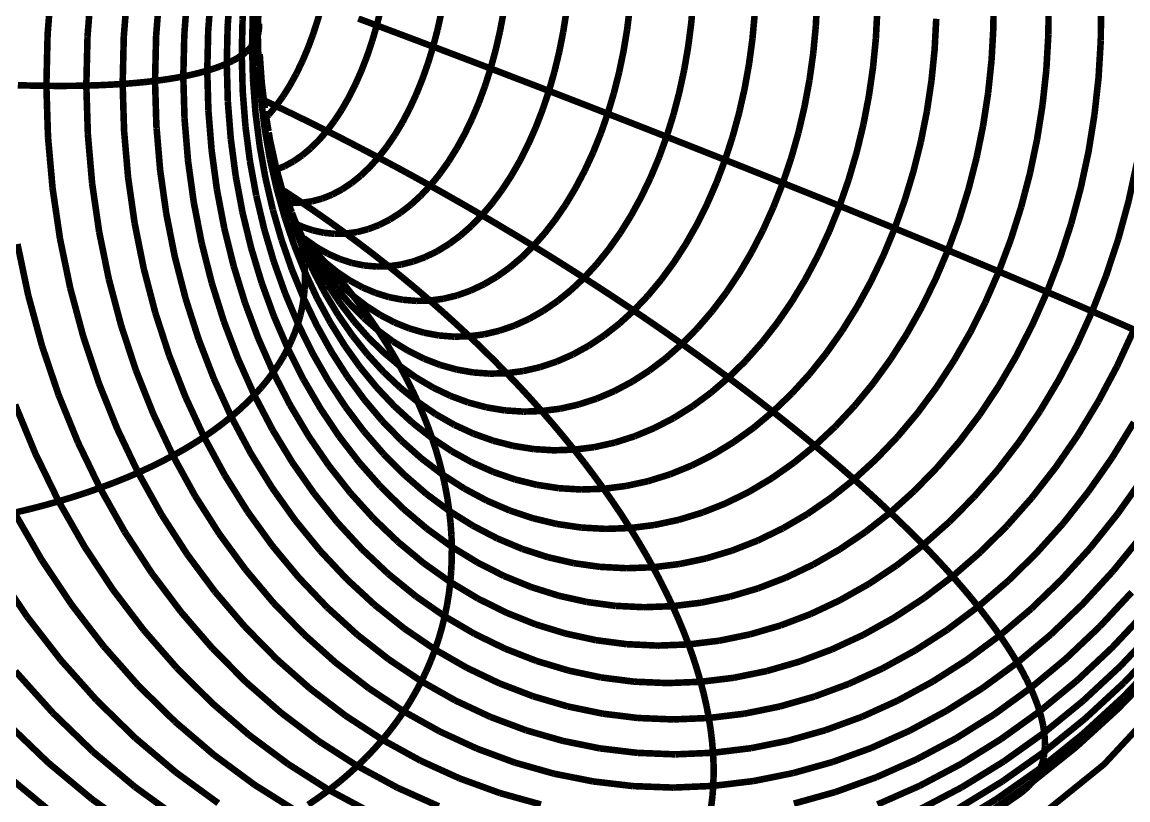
# Model space of a CAD drawing. Extents: x 0 to 153, y 0 to 163.
# Drawn here: x 52.9 to 112.2, y 37 to 78.7 of the extents above; entities that cross this region are included whole.
import ezdxf

# ---------------------------------------------------------------- set-up
doc = ezdxf.new("R2010")
doc.units = 0
doc.layers.get('0').update_dxf_attribs({"linetype": 'CONTINUOUS'})

msp = doc.modelspace()

# ---------------------------------------------------------------- linework, layer by layer
at = {"color": 1, "const_width": 0.3387}
msp.add_lwpolyline([(49.4206, 34.7169), (54.1637, 31.6122), (55.8341, 30.7468), (55.8341, 7.3422), (98.4359, 7.3422), (98.4359, 30.281), (100.143, 31.1147), (105.016, 34.1381), (110.936, 38.916), (116.133, 44.5121), (120.544, 50.8222), (124.106, 57.7441), (126.76, 65.1757), (128.443, 73.0112), (129.064, 79.1146), (129.092, 81.1498), (129.109, 82.586), (128.898, 86.8938), (128.191, 92.4747), (126.996, 97.8641), (125.338, 103.036), (123.245, 107.958), (120.738, 112.606)], dxfattribs=at)
at = {"color": 5, "const_width": 0.3528}
for points in [[(54.4848, 80.8496), (54.2629, 78.081)], [(56.6152, 80.6192), (56.4046, 77.972)], [(64.0747, 80.567), (63.9216, 78.5357)], [(64.8614, 80.7752), (64.721, 78.8624)], [(58.5488, 80.4623), (58.3487, 77.9378)], [(60.2714, 80.3769), (60.0837, 77.9776)], [(61.7732, 80.3674), (61.5968, 78.0905)], [(63.0424, 80.4305), (62.8784, 78.2782)], [(88.791, 78.6927), (88.9028, 79.973)], [(95.4719, 78.5178), (95.5449, 79.9828)], [(104.998, 78.456), (105.012, 80.2294)], [(107.947, 78.0673), (107.964, 79.9525)], [(65.5768, 79.707), (65.538, 78.0189)], [(68.7504, 78.8363), (68.9776, 79.6466)], [(71.9197, 78.5495), (72.1388, 79.4247)], [(81.9217, 78.2091), (82.0967, 79.3129)], [(85.3542, 78.3608), (85.5017, 79.5514)], [(98.6938, 77.8549), (98.775, 79.4177)], [(110.758, 77.7434), (110.776, 79.7429)], [(64.721, 78.8624), (64.6769, 76.9468)], [(65.272, 79.2536), (65.2307, 77.4541)], [(68.4967, 78.0577), (68.7504, 78.8363)], [(71.9197, 78.5495), (70.9291, 78.9203)], [(75.1829, 78.3318), (75.3911, 79.2773)], [(78.5234, 78.2077), (78.7178, 79.2304)], [(92.0764, 77.8591), (92.2002, 79.2261)], [(101.844, 77.2418), (101.933, 78.9065)], [(62.8784, 78.2782), (62.8276, 76.1227)], [(63.9216, 78.5357), (63.8736, 76.5016)], [(65.538, 78.0189), (65.5849, 78.219)], [(65.5849, 78.219), (65.6057, 78.4257)], [(65.5973, 78.6363), (65.6029, 78.4063)], [(71.6717, 77.705), (71.9197, 78.5495)], [(72.9188, 78.1749), (71.9197, 78.5495)], [(73.9263, 77.7956), (72.9188, 78.1749)], [(74.942, 77.4129), (75.1829, 78.3318)], [(78.2934, 77.21), (78.5234, 78.2077)], [(81.7065, 77.1246), (81.9217, 78.2091)], [(85.1598, 77.1867), (85.3542, 78.3608)], [(88.6273, 77.4238), (88.791, 78.6927)], [(95.334, 77.0601), (95.4719, 78.5178)], [(104.899, 76.6822), (104.998, 78.456)], [(54.2629, 78.081), (54.2107, 75.9135)], [(56.4046, 77.972), (56.3397, 75.3223)], [(58.3487, 77.9378), (58.2884, 75.4119)], [(60.0837, 77.9776), (60.0258, 75.5756)], [(61.5968, 78.0905), (61.5417, 75.8126)], [(65.2307, 77.4541), (65.3616, 77.6358)], [(65.3616, 77.6358), (65.4636, 77.8245)], [(65.4636, 77.8245), (65.538, 78.0189)], [(65.538, 78.0189), (65.5807, 76.3351)], [(68.2198, 77.3148), (68.4967, 78.0577)], [(71.3962, 76.8918), (71.6717, 77.705)], [(74.942, 77.4129), (73.9263, 77.7956)], [(91.8944, 76.5073), (92.0764, 77.8591)], [(98.5407, 76.3005), (98.6938, 77.8549)], [(107.839, 76.182), (107.947, 78.0673)], [(110.639, 75.7453), (110.758, 77.7434)], [(64.4356, 76.7913), (64.6769, 76.9468)], [(64.6769, 76.9468), (64.8892, 77.1095)], [(64.6769, 76.9468), (64.7277, 75.0383)], [(64.8892, 77.1095), (65.0737, 77.2777)], [(65.0737, 77.2777), (65.2307, 77.4541)], [(65.2307, 77.4541), (65.2791, 75.6599)], [(65.6414, 77.0033), (65.749, 75.493)], [(67.9192, 76.6092), (68.2198, 77.3148)], [(74.6689, 76.5239), (74.942, 77.4129)], [(75.9643, 77.0255), (74.942, 77.4129)], [(76.9923, 76.6339), (75.9643, 77.0255)], [(78.026, 76.2399), (78.2934, 77.21)], [(81.4504, 76.0663), (81.7065, 77.1246)], [(84.9203, 76.0345), (85.1598, 77.1867)], [(88.4121, 76.1725), (88.6273, 77.4238)], [(95.1315, 75.6172), (95.334, 77.0601)], [(101.676, 75.584), (101.844, 77.2418)], [(63.2023, 76.2413), (63.5512, 76.3683)], [(63.5512, 76.3683), (63.8736, 76.5016)], [(63.8736, 76.5016), (64.1685, 76.6438)], [(63.8736, 76.5016), (63.93, 74.4746)], [(64.1685, 76.6438), (64.4356, 76.7913)], [(67.5968, 75.9449), (67.9192, 76.6092)], [(71.0942, 76.116), (71.3962, 76.8918)], [(74.3673, 75.6708), (74.6689, 76.5239)], [(78.026, 76.2399), (76.9923, 76.6339)], [(91.6548, 75.172), (91.8944, 76.5073)], [(104.714, 74.9184), (104.899, 76.6822)], [(54.2107, 75.9079), (54.1969, 75.3099)], [(61.0623, 75.7259), (61.5417, 75.8126)], [(61.5417, 75.8126), (61.9965, 75.9093)], [(61.5417, 75.8126), (61.6081, 73.5432)], [(61.9965, 75.9093), (62.4251, 76.0127)], [(62.4251, 76.0127), (62.8276, 76.1227)], [(62.8276, 76.1227), (63.2023, 76.2413)], [(62.8276, 76.1227), (62.8883, 73.9757)], [(65.5807, 76.3351), (65.7049, 74.6637)], [(67.2539, 75.3251), (67.5968, 75.9449)], [(70.769, 75.3801), (71.0942, 76.116)], [(77.7254, 75.3015), (78.026, 76.2399)], [(79.0649, 75.8416), (78.026, 76.2399)], [(80.1081, 75.4408), (79.0649, 75.8416)], [(81.1555, 75.0383), (81.4504, 76.0663)], [(84.6363, 74.9088), (84.9203, 76.0345)], [(88.1447, 74.9445), (88.4121, 76.1725)], [(98.3174, 74.76), (98.5407, 76.3005)], [(107.637, 74.3081), (107.839, 76.182)], [(52.6658, 75.3428), (53.4402, 75.3223)], [(53.4402, 75.3223), (54.1969, 75.3099)], [(54.1969, 75.3099), (54.9314, 75.3057)], [(54.1969, 75.3099), (54.2851, 72.5495)], [(54.9314, 75.3057), (55.6465, 75.3099)], [(55.6465, 75.3099), (56.3397, 75.3223)], [(56.3397, 75.3223), (57.0121, 75.3442)], [(56.3397, 75.3223), (56.4236, 72.6832)], [(57.0121, 75.3442), (57.6612, 75.3731)], [(57.6612, 75.3731), (58.2884, 75.4119)], [(58.2884, 75.4119), (58.8906, 75.4574)], [(58.2884, 75.4119), (58.3653, 72.8955)], [(58.8906, 75.4574), (59.4706, 75.5124)], [(59.4706, 75.5124), (60.0258, 75.5756)], [(60.0258, 75.5756), (60.5564, 75.6461)], [(60.0258, 75.5756), (60.0975, 73.182)], [(60.5564, 75.6461), (61.0623, 75.7259)], [(65.2791, 75.6599), (65.4128, 73.8794)], [(65.749, 75.493), (65.9144, 74.1094)], [(66.8927, 74.7518), (67.2539, 75.3251)], [(70.419, 74.6855), (70.769, 75.3801)], [(74.0364, 74.8552), (74.3673, 75.6708)], [(77.392, 74.4001), (77.7254, 75.3015)], [(81.1555, 75.0383), (80.1081, 75.4408)], [(91.3585, 73.8628), (91.6548, 75.172)], [(94.8655, 74.1923), (95.1315, 75.6172)], [(101.431, 73.9429), (101.676, 75.584)], [(110.419, 73.7567), (110.639, 75.7453)], [(64.7277, 75.0383), (64.8741, 73.1435)], [(65.7049, 74.6637), (65.9074, 73.0127)], [(66.5138, 74.228), (66.8927, 74.7518)], [(70.0472, 74.0392), (70.419, 74.6855)], [(73.6783, 74.0819), (74.0364, 74.8552)], [(80.8207, 74.0435), (81.1555, 75.0383)], [(82.2043, 74.6319), (81.1555, 75.0383)], [(83.2556, 74.2251), (82.2043, 74.6319)], [(84.3068, 73.8145), (84.6363, 74.9088)], [(87.8293, 73.7457), (88.1447, 74.9445)], [(98.0253, 73.2398), (98.3174, 74.76)], [(104.446, 73.1711), (104.714, 74.9184)], [(62.8883, 73.9757), (63.0618, 71.8453)], [(63.93, 74.4746), (64.0898, 72.4641)], [(66.5138, 74.228), (65.8633, 74.5338)], [(66.1197, 73.7553), (66.5138, 74.228)], [(67.419, 73.7926), (66.5138, 74.228)], [(69.6542, 73.4399), (70.0472, 74.0392)], [(73.2952, 73.3531), (73.6783, 74.0819)], [(77.0269, 73.539), (77.392, 74.4001)], [(80.4513, 73.0871), (80.8207, 74.0435)], [(84.3068, 73.8145), (83.2556, 74.2251)], [(94.5388, 72.795), (94.8655, 74.1923)], [(107.344, 72.4503), (107.637, 74.3081)], [(61.6081, 73.5432), (61.7954, 71.2929)], [(65.4128, 73.8794), (65.6347, 72.1212)], [(65.9335, 73.944), (66.1141, 72.8733)], [(65.9941, 73.6258), (66.1197, 73.7553)], [(68.3299, 73.3474), (67.419, 73.7926)], [(69.2436, 72.8927), (69.6542, 73.4399)], [(76.6315, 72.7206), (77.0269, 73.539)], [(83.9378, 72.7576), (84.3068, 73.8145)], [(85.3599, 73.4039), (84.3068, 73.8145)], [(86.4126, 72.9918), (85.3599, 73.4039)], [(87.4642, 72.5798), (87.8293, 73.7457)], [(91.0071, 72.5826), (91.3585, 73.8628)], [(101.108, 72.3223), (101.431, 73.9429)], [(110.103, 71.786), (110.419, 73.7567)], [(58.3653, 72.8955), (58.5805, 70.4)], [(60.0975, 73.182), (60.1102, 73.0373)], [(60.1102, 73.0292), (60.2975, 70.8092)], [(64.8741, 73.1435), (65.1164, 71.2735)], [(65.9074, 73.0127), (66.1885, 71.3892)], [(66.125, 72.8126), (66.1899, 72.4214)], [(69.2436, 72.8927), (68.3299, 73.3474)], [(68.8149, 72.3981), (69.2436, 72.8927)], [(70.1615, 72.427), (69.2436, 72.8927)], [(72.8871, 72.6722), (73.2952, 73.3531)], [(80.046, 72.1734), (80.4513, 73.0871)], [(87.4642, 72.5798), (86.4126, 72.9918)], [(94.1504, 71.428), (94.5388, 72.795)], [(97.6644, 71.749), (98.0253, 73.2398)], [(104.094, 71.4456), (104.446, 73.1711)], [(54.2851, 72.5495), (54.5303, 69.813)], [(56.4236, 72.6832), (56.6526, 70.0663)], [(64.0898, 72.4641), (64.3516, 70.4783)], [(66.1899, 72.4214), (66.518, 70.9316)], [(68.3729, 71.9596), (68.8149, 72.3981)], [(71.0819, 71.9515), (70.1615, 72.427)], [(72.456, 72.0425), (72.8871, 72.6722)], [(76.2071, 71.9501), (76.6315, 72.7206)], [(83.5258, 71.7391), (83.9378, 72.7576)], [(87.0536, 71.4513), (87.4642, 72.5798)], [(88.5141, 72.1653), (87.4642, 72.5798)], [(90.6032, 71.3384), (91.0071, 72.5826)], [(100.712, 70.7319), (101.108, 72.3223)], [(106.96, 70.6176), (107.344, 72.4503)], [(63.0618, 71.8453), (63.3458, 69.7424)], [(65.6347, 72.1212), (65.9433, 70.3915)], [(67.9168, 71.5793), (68.3729, 71.9596)], [(72.0051, 71.4664), (71.0819, 71.9515)], [(72.0051, 71.4664), (72.456, 72.0425)], [(75.7562, 71.2308), (76.2071, 71.9501)], [(79.6078, 71.3052), (80.046, 72.1734)], [(83.0763, 70.7679), (83.5258, 71.7391)], [(89.56, 71.7518), (88.5141, 72.1653)], [(90.6032, 71.3384), (89.56, 71.7518)], [(97.2372, 70.291), (97.6644, 71.749)], [(109.686, 69.8429), (110.103, 71.786)], [(61.7954, 71.2929), (62.1012, 69.07)], [(65.1164, 71.2735), (65.4526, 69.4337)], [(66.1885, 71.3892), (66.5484, 69.8003)], [(66.9727, 70.9979), (67.4494, 71.2583)], [(67.4494, 71.2583), (67.9168, 71.5793)], [(71.5366, 70.9468), (72.0051, 71.4664)], [(72.9312, 70.9718), (72.0051, 71.4664)], [(75.2821, 70.5651), (75.7562, 71.2308)], [(79.1379, 70.4882), (79.6078, 71.3052)], [(86.5974, 70.3668), (87.0536, 71.4513)], [(90.1471, 70.134), (90.6032, 71.3384)], [(91.6421, 70.9249), (90.6032, 71.3384)], [(93.7038, 70.0994), (94.1504, 71.428)], [(103.66, 69.7537), (104.094, 71.4456)], [(112.251, 69.1279), (112.7, 71.1853)], [(60.2975, 70.8092), (60.6266, 68.4664)], [(64.3516, 70.4783), (64.3971, 70.2412)], [(66.518, 70.9316), (66.9135, 69.4806)], [(66.5925, 70.8424), (66.9727, 70.9979)], [(70.5513, 70.0842), (71.0516, 70.4854)], [(71.0516, 70.4854), (71.5366, 70.9468)], [(73.8572, 70.4688), (72.9312, 70.9718)], [(74.7847, 69.9562), (73.8572, 70.4688)], [(74.7847, 69.9562), (75.2821, 70.5651)], [(78.6391, 69.7248), (79.1379, 70.4882)], [(82.5899, 69.8444), (83.0763, 70.7679)], [(92.6758, 70.5115), (91.6421, 70.9249)], [(93.7038, 70.0994), (92.6758, 70.5115)], [(100.243, 69.179), (100.712, 70.7319)], [(106.488, 68.8178), (106.96, 70.6176)], [(56.6526, 70.0663), (57.0272, 67.4839)], [(58.5805, 70.4), (58.9319, 67.9358)], [(64.3971, 70.2398), (64.7167, 68.5271)], [(65.9433, 70.3915), (66.336, 68.6978)], [(70.0387, 69.7466), (70.5513, 70.0842)], [(74.2668, 69.4062), (74.7847, 69.9562)], [(75.7107, 69.4351), (74.7847, 69.9562)], [(82.0692, 68.9737), (82.5899, 69.8444)], [(86.0972, 69.3304), (86.5974, 70.3668)], [(89.6426, 68.9762), (90.1471, 70.134)], [(93.2007, 68.8149), (93.7038, 70.0994)], [(94.7251, 69.6888), (93.7038, 70.0994)], [(96.7451, 68.8728), (97.2372, 70.291)], [(109.175, 67.9344), (109.686, 69.8429)], [(54.5303, 69.813), (54.9271, 67.1132)], [(63.3458, 69.7424), (63.7399, 67.6755)], [(65.4526, 69.4337), (65.454, 69.427)], [(65.4569, 69.4147), (65.8798, 67.6356)], [(66.5484, 69.8003), (66.9823, 68.253)], [(66.9135, 69.4806), (67.3763, 68.0738)], [(67.116, 69.5688), (66.9382, 69.6831)], [(67.0278, 69.4034), (67.3597, 68.5243)], [(67.9125, 69.0397), (67.116, 69.5688)], [(68.4512, 69.1183), (68.986, 69.2616)], [(68.986, 69.2616), (69.5166, 69.4711)], [(69.5166, 69.4711), (70.0387, 69.7466)], [(73.7306, 68.9183), (74.2668, 69.4062)], [(76.6367, 68.9074), (75.7107, 69.4351)], [(78.1128, 69.0178), (78.6391, 69.7248)], [(85.5581, 68.345), (86.0972, 69.3304)], [(95.7393, 69.281), (94.7251, 69.6888)], [(96.7451, 68.8728), (95.7393, 69.281)], [(103.148, 68.0985), (103.66, 69.7537)], [(62.1012, 69.07), (62.5256, 66.886)], [(66.336, 68.6978), (66.3483, 68.6551)], [(66.3497, 68.6484), (66.8115, 67.0511)], [(67.1601, 69.052), (67.3724, 69.0301)], [(67.3724, 69.0301), (67.9125, 69.0397)], [(67.9125, 69.0397), (68.4512, 69.1183)], [(68.7035, 68.4996), (67.9125, 69.0397)], [(73.1795, 68.4939), (73.7306, 68.9183)], [(77.5614, 68.3715), (76.6367, 68.9074)], [(77.5614, 68.3715), (78.1128, 69.0178)], [(81.5149, 68.1605), (82.0692, 68.9737)], [(89.0901, 67.8699), (89.6426, 68.9762)], [(92.6426, 67.5792), (93.2007, 68.8149)], [(96.1898, 67.5019), (96.7451, 68.8728)], [(97.7417, 68.4678), (96.7451, 68.8728)], [(99.7024, 67.6674), (100.243, 69.179)], [(105.93, 67.0595), (106.488, 68.8178)], [(111.7, 67.1079), (112.251, 69.1279)], [(60.6266, 68.4664), (61.0817, 66.1638)], [(64.7167, 68.5271), (65.1813, 66.6171)], [(66.9823, 68.253), (67.0719, 67.9884)], [(67.3696, 68.4967), (67.5058, 68.1344)], [(67.3763, 68.0738), (67.9027, 66.7177)], [(67.6645, 67.6631), (67.5058, 68.1344)], [(67.5058, 68.1344), (67.7252, 67.637)], [(69.4877, 67.9468), (68.7035, 68.4996)], [(72.0369, 67.8438), (72.613, 68.1359)], [(72.613, 68.1359), (73.1795, 68.4939)], [(76.9881, 67.787), (77.5614, 68.3715)], [(78.4835, 67.8272), (77.5614, 68.3715)], [(80.9308, 67.4081), (81.5149, 68.1605)], [(84.9796, 67.4176), (85.5581, 68.345)], [(98.7266, 68.0667), (97.7417, 68.4678)], [(99.7024, 67.6674), (98.7266, 68.0667)], [(102.558, 66.4891), (103.148, 68.0985)], [(57.0272, 67.4839), (57.5455, 64.9471)], [(58.9319, 67.9358), (59.4184, 65.5161)], [(63.7399, 67.6755), (64.2415, 65.6527)], [(65.8798, 67.6356), (66.3981, 65.8827)], [(67.0719, 67.987), (67.491, 66.7537)], [(67.6395, 67.8808), (67.9055, 67.7566)], [(67.7746, 67.2677), (67.6645, 67.6631)], [(67.7263, 67.6342), (67.8505, 67.3516)], [(67.9055, 67.7566), (68.4886, 67.5584)], [(68.4886, 67.5584), (69.0785, 67.4289)], [(70.2663, 67.3848), (69.4877, 67.9468)], [(70.2663, 67.3848), (70.8614, 67.4673)], [(70.8614, 67.4673), (71.4527, 67.6204)], [(71.4527, 67.6204), (72.0369, 67.8438)], [(76.3944, 67.2677), (76.9881, 67.787)], [(79.4039, 67.2772), (78.4835, 67.8272)], [(88.4922, 66.8182), (89.0901, 67.8699)], [(92.0309, 66.3967), (92.6426, 67.5792)], [(95.5753, 66.1829), (96.1898, 67.5019)], [(99.0946, 66.2051), (99.7024, 67.6674)], [(100.667, 67.2705), (99.7024, 67.6674)], [(108.57, 66.0686), (109.175, 67.9344)], [(54.9271, 67.1132), (55.4771, 64.4606)], [(62.5256, 66.886), (63.0661, 64.7485)], [(66.8115, 67.0511), (67.3668, 65.454)], [(67.7968, 67.1904), (67.7746, 67.2677)], [(67.9027, 66.7177), (67.7968, 67.1904)], [(67.8505, 67.3516), (67.9415, 67.1435)], [(67.9457, 67.1368), (67.9884, 67.0401)], [(67.976, 67.1904), (68.483, 66.2933)], [(67.9951, 67.0235), (67.9965, 67.0207)], [(67.9965, 67.0197), (68.042, 66.9177)], [(68.0036, 67.1435), (68.0805, 67.0789)], [(68.042, 66.9177), (68.6319, 65.7585)], [(68.0805, 67.0789), (68.6855, 66.6542)], [(68.6139, 66.4256), (68.1136, 66.9491)], [(69.0785, 67.4289), (69.6708, 67.371)], [(69.6708, 67.371), (70.2663, 67.3848)], [(71.0378, 66.8101), (70.2663, 67.3848)], [(75.7823, 66.8168), (76.3944, 67.2677)], [(80.319, 66.7191), (79.4039, 67.2772)], [(80.319, 66.7191), (80.9308, 67.4081)], [(84.365, 66.5498), (84.9796, 67.4176)], [(101.619, 66.8775), (100.667, 67.2705)], [(102.558, 66.4891), (101.619, 66.8775)], [(105.288, 65.3493), (105.93, 67.0595)], [(111.046, 65.133), (111.7, 67.1079)], [(52.6464, 66.8253), (53.2268, 64.0595)], [(65.1813, 66.6171), (65.7419, 64.758)], [(67.491, 66.7537), (68.0695, 65.308)], [(67.9842, 66.2464), (67.9027, 66.7177)], [(67.9027, 66.7177), (68.4939, 65.4195)], [(68.224, 66.7618), (68.5214, 66.4337)], [(68.2833, 66.6679), (68.6523, 66.1515)], [(68.483, 66.2933), (69.1074, 65.3288)], [(68.5214, 66.4337), (69.1501, 65.84)], [(69.1501, 65.84), (68.6139, 66.4256)], [(68.6855, 66.6542), (69.3085, 66.3004)], [(69.3085, 66.3004), (69.9424, 66.0192)], [(71.8026, 66.2259), (71.0378, 66.8101)], [(74.5187, 66.124), (75.1568, 66.4351)], [(75.1568, 66.4351), (75.7823, 66.8168)], [(79.6823, 66.0961), (80.319, 66.7191)], [(81.2313, 66.1554), (80.319, 66.7191)], [(83.7173, 65.7461), (84.365, 66.5498)], [(87.8512, 65.8276), (88.4922, 66.8182)], [(91.3709, 65.2734), (92.0309, 66.3967)], [(101.892, 64.9319), (102.558, 66.4891)], [(103.482, 66.1046), (102.558, 66.4891)], [(61.0817, 66.1638), (61.6617, 63.912)], [(66.3981, 65.8827), (67.0031, 64.1862)], [(68.0406, 65.7765), (67.9842, 66.2464)], [(68.0695, 65.308), (68.0406, 65.7765)], [(68.6319, 65.7585), (69.2739, 64.6617)], [(68.6523, 66.1515), (69.2891, 65.3768)], [(69.6694, 65.2473), (69.1501, 65.84)], [(69.1501, 65.84), (69.8017, 65.3161)], [(69.9424, 66.0192), (70.5887, 65.8096)], [(70.5887, 65.8096), (71.2403, 65.6759)], [(71.2403, 65.6759), (71.8979, 65.6167)], [(72.5579, 65.6318), (71.8026, 66.2259)], [(72.5579, 65.6318), (73.2166, 65.7214)], [(73.2166, 65.7214), (73.871, 65.8869)], [(73.871, 65.8869), (74.5187, 66.124)], [(79.0236, 65.5436), (79.6823, 66.0961)], [(82.138, 65.5863), (81.2313, 66.1554)], [(83.0393, 65.0102), (83.7173, 65.7461)], [(87.1707, 64.9016), (87.8512, 65.8276)], [(94.9029, 64.9206), (95.5753, 66.1829)], [(98.4194, 64.7968), (99.0946, 66.2051)], [(104.393, 65.7243), (103.482, 66.1046)], [(105.288, 65.3493), (104.393, 65.7243)], [(107.874, 64.2539), (108.57, 66.0686)], [(59.4184, 65.5161), (60.0371, 63.15)], [(64.2415, 65.6527), (64.8476, 63.6845)], [(67.3668, 65.454), (67.9993, 63.9163)], [(68.0724, 64.8423), (68.0695, 65.308)], [(68.0695, 65.308), (68.7172, 63.9244)], [(68.4939, 65.4195), (69.143, 64.1837)], [(69.1074, 65.3288), (69.7742, 64.4331)], [(69.2891, 65.3768), (69.9562, 64.6726)], [(70.171, 64.6479), (69.6694, 65.2473)], [(69.8017, 65.3161), (70.4744, 64.867)], [(71.8979, 65.6167), (72.5579, 65.6318)], [(73.3048, 65.0268), (72.5579, 65.6318)], [(78.3456, 65.0614), (79.0236, 65.5436)], [(83.0393, 65.0102), (82.138, 65.5863)], [(90.6639, 64.2151), (91.3709, 65.2734)], [(104.564, 63.693), (105.288, 65.3493)], [(106.167, 64.9785), (105.288, 65.3493)], [(110.297, 63.2121), (111.046, 65.133)], [(57.5455, 64.9471), (58.2041, 62.4664)], [(63.0661, 64.7485), (63.7191, 62.6703)], [(65.7419, 64.758), (66.3995, 62.9585)], [(68.0491, 64.3777), (68.0724, 64.8423)], [(69.2739, 64.6617), (69.9643, 63.6351)], [(69.9562, 64.6726), (70.6533, 64.0415)], [(70.6533, 64.0415), (70.171, 64.6479)], [(70.4744, 64.867), (71.1648, 64.4924)], [(71.1648, 64.4924), (71.869, 64.196)], [(74.0421, 64.4137), (73.3048, 65.0268)], [(76.944, 64.3227), (77.651, 64.6546)], [(77.651, 64.6546), (78.3456, 65.0614)], [(82.3337, 64.346), (83.0393, 65.0102)], [(83.935, 64.4303), (83.0393, 65.0102)], [(86.4538, 64.0429), (87.1707, 64.9016)], [(94.1751, 63.7219), (94.9029, 64.9206)], [(97.6824, 63.4517), (98.4194, 64.7968)], [(101.156, 63.434), (101.892, 64.9319)], [(107.03, 64.6134), (106.167, 64.9785)], [(107.874, 64.2539), (107.03, 64.6134)], [(53.2268, 64.0595), (53.9641, 61.3572)], [(55.4771, 64.4606), (56.1742, 61.867)], [(61.6617, 63.912), (62.3616, 61.7224)], [(67.0031, 64.1862), (67.6935, 62.5521)], [(67.9235, 63.4587), (67.9993, 63.9163)], [(67.9993, 63.9163), (68.0491, 64.3777)], [(67.9993, 63.9163), (68.7077, 62.4445)], [(68.7172, 63.9244), (69.4313, 62.6085)], [(69.143, 64.1837), (69.85, 63.0163)], [(69.7742, 64.4331), (70.4783, 63.6076)], [(71.1179, 63.4284), (70.6533, 64.0415)], [(70.6533, 64.0415), (71.3768, 63.4862)], [(71.869, 64.196), (72.584, 63.9755)], [(72.584, 63.9755), (73.309, 63.8348)], [(74.7681, 63.7921), (74.0421, 64.4137)], [(74.7681, 63.7921), (75.4987, 63.8898)], [(75.4987, 63.8898), (76.2247, 64.0662)], [(76.2247, 64.0662), (76.944, 64.3227)], [(81.6031, 63.7551), (82.3337, 64.346)], [(84.8222, 63.8457), (83.935, 64.4303)], [(85.7031, 63.2562), (86.4538, 64.0429)], [(89.9128, 63.2259), (90.6639, 64.2151)], [(107.09, 62.4967), (107.874, 64.2539)], [(108.701, 63.9011), (107.874, 64.2539)], [(109.509, 63.5536), (108.701, 63.9011)], [(64.8476, 63.6845), (65.5574, 61.7788)], [(67.8215, 63.004), (67.9235, 63.4587)], [(69.9643, 63.6351), (70.7002, 62.6801)], [(70.4783, 63.6076), (71.2184, 62.8579)], [(71.5641, 62.811), (71.1179, 63.4284)], [(71.3768, 63.4862), (72.1222, 63.0093)], [(73.309, 63.8348), (74.0378, 63.7741)], [(74.0378, 63.7741), (74.7681, 63.7921)], [(75.4849, 63.161), (74.7681, 63.7921)], [(80.851, 63.2396), (81.6031, 63.7551)], [(85.7031, 63.2562), (84.8222, 63.8457)], [(93.3965, 62.5919), (94.1751, 63.7219)], [(96.8844, 62.1729), (97.6824, 63.4517)], [(100.35, 61.9993), (101.156, 63.434)], [(103.764, 62.0998), (104.564, 63.693)], [(110.297, 63.2121), (109.509, 63.5536)], [(60.0371, 63.15), (60.7854, 60.8485)], [(66.3995, 62.9585), (67.1477, 61.2249)], [(67.6935, 62.5521), (67.8215, 63.004)], [(69.85, 63.0163), (70.6106, 61.9206)], [(71.2184, 62.8579), (71.9899, 62.1866)], [(71.9899, 62.1866), (71.5641, 62.811)], [(72.1222, 63.0093), (72.8871, 62.6124)], [(76.1905, 62.5228), (75.4849, 63.161)], [(79.2963, 62.4473), (80.0806, 62.804)], [(80.0806, 62.804), (80.851, 63.2396)], [(84.9217, 62.545), (85.7031, 63.2562)], [(86.5752, 62.6636), (85.7031, 63.2562)], [(89.1205, 62.308), (89.9128, 63.2259)], [(109.452, 61.353), (110.297, 63.2121)], [(111.064, 62.8784), (110.297, 63.2121)], [(111.811, 62.5521), (111.064, 62.8784)], [(58.2041, 62.4664), (58.9993, 60.0534)], [(63.7191, 62.6703), (64.4825, 60.6584)], [(67.5375, 62.1055), (67.6935, 62.5521)], [(67.6935, 62.5521), (68.4636, 60.9879)], [(68.7077, 62.4445), (69.4877, 61.0443)], [(69.4313, 62.6085), (70.2056, 61.3653)], [(70.7002, 62.6801), (71.4774, 61.801)], [(72.3967, 61.5583), (71.9899, 62.1866)], [(71.9899, 62.1866), (72.7908, 61.5968)], [(72.8871, 62.6124), (73.6685, 62.297)], [(73.6685, 62.297), (74.4622, 62.0656)], [(76.8847, 61.8765), (76.1905, 62.5228)], [(77.6937, 61.9827), (78.4987, 62.1743)], [(78.4987, 62.1743), (79.2963, 62.4473)], [(84.1128, 61.9139), (84.9217, 62.545)], [(87.4377, 62.067), (86.5752, 62.6636)], [(88.2908, 61.4673), (89.1205, 62.308)], [(92.5696, 61.5336), (93.3965, 62.5919)], [(96.0314, 60.9656), (96.8844, 62.1729)], [(106.222, 60.8072), (107.09, 62.4967)], [(111.631, 60.2686), (112.538, 62.2321)], [(112.538, 62.2321), (111.811, 62.5521)], [(56.1742, 61.867), (57.0177, 59.3467)], [(62.3616, 61.7224), (63.1804, 59.6029)], [(65.5574, 61.7788), (66.3663, 59.9447)], [(67.1477, 61.2249), (67.3559, 61.6631)], [(67.3559, 61.6631), (67.5375, 62.1055)], [(70.6106, 61.9206), (71.4209, 60.9039)], [(71.4774, 61.801), (72.2962, 61.003)], [(72.7826, 60.9258), (72.3967, 61.5583)], [(72.7908, 61.5968), (73.6163, 61.0898)], [(74.4622, 62.0656), (75.2644, 61.9181)], [(75.2644, 61.9181), (76.0734, 61.8546)], [(76.0734, 61.8546), (76.8847, 61.8765)], [(76.8847, 61.8765), (77.6937, 61.9827)], [(77.5656, 61.2235), (76.8847, 61.8765)], [(83.2803, 61.3625), (84.1128, 61.9139)], [(88.2908, 61.4673), (87.4377, 62.067)], [(91.6989, 60.5536), (92.5696, 61.5336)], [(99.4791, 60.6379), (100.35, 61.9993)], [(102.887, 60.5758), (103.764, 62.0998)], [(53.9641, 61.3572), (54.8527, 58.7294)], [(66.9135, 60.7935), (67.1477, 61.2249)], [(67.1477, 61.2249), (67.9842, 59.5672)], [(68.4636, 60.9879), (69.3138, 59.5009)], [(69.4877, 61.0443), (70.3365, 59.7214)], [(70.2056, 61.3653), (71.0406, 60.1998)], [(72.2962, 61.003), (73.1478, 60.289)], [(73.1478, 60.289), (72.7826, 60.9258)], [(73.6163, 61.0898), (74.4636, 60.6697)], [(78.2341, 60.5635), (77.5656, 61.2235)], [(82.4272, 60.894), (83.2803, 61.3625)], [(87.4282, 60.7067), (88.2908, 61.4673)], [(89.1342, 60.8651), (88.2908, 61.4673)], [(95.1248, 59.8371), (96.0314, 60.9656)], [(108.515, 59.563), (109.452, 61.353)], [(60.7854, 60.8485), (61.6589, 58.6204)], [(64.4825, 60.6584), (65.3521, 58.7209)], [(66.3663, 59.9447), (66.6531, 60.3663)], [(66.6531, 60.3663), (66.9135, 60.7935)], [(71.4209, 60.9039), (72.2782, 59.968)], [(74.4636, 60.6697), (75.3276, 60.3359)], [(75.3276, 60.3359), (76.2071, 60.0908)], [(78.8885, 59.8964), (78.2341, 60.5635)], [(80.676, 60.2188), (81.558, 60.5123)], [(81.558, 60.5123), (82.4272, 60.894)], [(86.5353, 60.0301), (87.4282, 60.7067)], [(89.9654, 60.2601), (89.1342, 60.8651)], [(90.7852, 59.6554), (91.6989, 60.5536)], [(98.5464, 59.352), (99.4791, 60.6379)], [(101.94, 59.1263), (102.887, 60.5758)], [(105.274, 59.1894), (106.222, 60.8072)], [(58.9993, 60.0534), (59.9281, 57.7204)], [(66.0534, 59.5298), (66.3663, 59.9447)], [(66.3663, 59.9447), (67.2705, 58.1903)], [(71.0406, 60.1998), (71.9296, 59.1164)], [(72.2782, 59.968), (73.1781, 59.1192)], [(73.4921, 59.6484), (73.1478, 60.289)], [(73.1478, 60.289), (74.0322, 59.6607)], [(76.2071, 60.0908), (77.0957, 59.9362)], [(77.0957, 59.9362), (77.9914, 59.8717)], [(77.9914, 59.8717), (78.8885, 59.8964)], [(78.8885, 59.8964), (79.7856, 60.0121)], [(79.5295, 59.2254), (78.8885, 59.8964)], [(79.7856, 60.0121), (80.676, 60.2188)], [(85.616, 59.4402), (86.5353, 60.0301)], [(90.7852, 59.6554), (89.9654, 60.2601)], [(94.1684, 58.7911), (95.1248, 59.8371)], [(110.625, 58.3791), (111.631, 60.2686)], [(57.0177, 59.3467), (58.0002, 56.9062)], [(63.1804, 59.6029), (64.1117, 57.562)], [(65.7158, 59.122), (66.0534, 59.5298)], [(67.9842, 59.5672), (68.906, 57.9893)], [(69.3138, 59.5009), (70.2374, 58.0954)], [(70.3365, 59.7214), (71.2488, 58.481)], [(73.8159, 59.0049), (73.4921, 59.6484)], [(74.0322, 59.6607), (74.9445, 59.1234)], [(80.1564, 58.5474), (79.5295, 59.2254)], [(84.6748, 58.9386), (85.616, 59.4402)], [(89.8356, 58.8423), (90.7852, 59.6554)], [(91.5928, 59.0476), (90.7852, 59.6554)], [(97.5568, 58.1491), (98.5464, 59.352)], [(104.249, 57.6516), (105.274, 59.1894)], [(107.492, 57.8499), (108.515, 59.563)], [(54.8527, 58.7294), (55.8906, 56.1869)], [(61.6589, 58.6204), (62.6526, 56.4776)], [(64.9633, 58.3269), (65.3521, 58.7209)], [(65.3521, 58.7209), (65.7158, 59.122)], [(65.3521, 58.7209), (66.325, 56.8674)], [(71.9296, 59.1164), (72.8708, 58.1215)], [(73.1781, 59.1192), (74.1165, 58.3586)], [(74.1165, 58.3586), (73.8159, 59.0049)], [(74.9445, 59.1234), (75.879, 58.6768)], [(75.879, 58.6768), (76.8339, 58.3226)], [(83.7145, 58.5294), (84.6748, 58.9386)], [(88.8531, 58.1173), (89.8356, 58.8423)], [(92.3879, 58.4398), (91.5928, 59.0476)], [(93.1679, 57.8323), (94.1684, 58.7911)], [(100.926, 57.7592), (101.94, 59.1263)], [(52.5226, 58.2069), (53.6141, 55.5653)], [(64.5502, 57.9409), (64.9633, 58.3269)], [(67.2705, 58.1903), (68.2653, 56.5217)], [(68.906, 57.9893), (69.9064, 56.4995)], [(70.2374, 58.0954), (71.2294, 56.7792)], [(71.2488, 58.481), (72.2203, 57.3306)], [(72.8708, 58.1215), (73.8586, 57.2174)], [(74.3962, 57.7109), (74.1165, 58.3586)], [(74.1165, 58.3586), (75.0905, 57.6915)], [(76.8339, 58.3226), (77.8055, 58.0637)], [(77.8055, 58.0637), (78.7866, 57.9011)], [(80.7667, 57.8651), (80.1564, 58.5474)], [(80.7667, 57.8651), (81.7563, 57.9907)], [(81.7563, 57.9907), (82.7401, 58.2126)], [(82.7401, 58.2126), (83.7145, 58.5294)], [(87.8417, 57.4862), (88.8531, 58.1173)], [(93.1679, 57.8323), (92.3879, 58.4398)], [(96.5137, 57.0329), (97.5568, 58.1491)], [(109.527, 56.5697), (110.625, 58.3791)], [(59.9281, 57.7204), (60.985, 55.4743)], [(63.6503, 57.1927), (64.1117, 57.562)], [(64.1117, 57.562), (64.5502, 57.9409)], [(64.1117, 57.562), (65.1538, 55.6108)], [(74.6538, 57.0618), (74.3962, 57.7109)], [(75.0905, 57.6915), (76.0938, 57.1197)], [(78.7866, 57.9011), (79.7761, 57.8347)], [(79.7761, 57.8347), (80.7667, 57.8651)], [(81.3622, 57.1775), (80.7667, 57.8651)], [(86.8056, 56.9503), (87.8417, 57.4862)], [(92.1272, 56.9627), (93.1679, 57.8323)], [(93.9341, 57.223), (93.1679, 57.8323)], [(99.8485, 56.479), (100.926, 57.7592)], [(103.15, 56.2007), (104.249, 57.6516)], [(106.387, 56.2225), (107.492, 57.8499)], [(58.0002, 56.9062), (59.1206, 54.5606)], [(62.6526, 56.4776), (63.1638, 56.8304)], [(63.1638, 56.8304), (63.6503, 57.1927)], [(66.325, 56.8674), (67.3943, 55.1064)], [(71.2294, 56.7792), (72.2891, 55.5583)], [(72.2203, 57.3306), (73.2483, 56.2737)], [(73.8586, 57.2174), (74.888, 56.4099)], [(74.888, 56.4099), (74.6538, 57.0618)], [(76.0938, 57.1197), (77.1246, 56.6455)], [(81.9422, 56.4871), (81.3622, 57.1775)], [(85.7483, 56.5108), (86.8056, 56.9503)], [(91.0498, 56.1894), (92.1272, 56.9627)], [(94.6849, 56.6166), (93.9341, 57.223)], [(95.4207, 56.0105), (96.5137, 57.0329)], [(111.362, 55.3558), (112.536, 57.2615)], [(55.8906, 56.1869), (57.0713, 53.7422)], [(62.1192, 56.1329), (62.6526, 56.4776)], [(62.6526, 56.4776), (63.7646, 54.4283)], [(68.2653, 56.5217), (69.3455, 54.9465)], [(69.9064, 56.4995), (70.9842, 55.1049)], [(73.2483, 56.2737), (74.3285, 55.3131)], [(75.1004, 55.7597), (74.888, 56.4099)], [(74.888, 56.4099), (75.9562, 55.7018)], [(77.1246, 56.6455), (78.1763, 56.2723)], [(78.1763, 56.2723), (79.2441, 55.9978)], [(82.5045, 55.7939), (81.9422, 56.4871)], [(84.6776, 56.1703), (85.7483, 56.5108)], [(89.9403, 55.5142), (91.0498, 56.1894)], [(95.4207, 56.0105), (94.6849, 56.6166)], [(98.7143, 55.2923), (99.8485, 56.479)], [(101.985, 54.8418), (103.15, 56.2007)], [(105.204, 54.6848), (106.387, 56.2225)], [(108.34, 54.8499), (109.527, 56.5697)], [(60.985, 55.4743), (61.564, 55.7996)], [(61.564, 55.7996), (62.1192, 56.1329)], [(65.1538, 55.6108), (66.3004, 53.7559)], [(75.2891, 55.1078), (75.1004, 55.7597)], [(75.9562, 55.7018), (77.0572, 55.0954)], [(79.2441, 55.9978), (80.3243, 55.8271)], [(80.3243, 55.8271), (81.413, 55.7597)], [(81.413, 55.7597), (82.5045, 55.7939)], [(82.5045, 55.7939), (83.5946, 55.9304)], [(83.0502, 55.0968), (82.5045, 55.7939)], [(83.5946, 55.9304), (84.6776, 56.1703)], [(94.2841, 55.0845), (95.4207, 56.0105)], [(96.139, 55.4055), (95.4207, 56.0105)], [(53.6141, 55.5653), (54.8541, 53.0243)], [(59.7627, 54.8541), (60.3843, 55.16)], [(60.3843, 55.16), (60.985, 55.4743)], [(60.985, 55.4743), (62.1661, 53.3273)], [(67.3943, 55.1064), (68.5574, 53.4444)], [(70.9842, 55.1049), (72.1307, 53.811)], [(72.2891, 55.5583), (73.4081, 54.4368)], [(74.3285, 55.3131), (75.4532, 54.4558)], [(75.4532, 54.4558), (75.2891, 55.1078)], [(77.0572, 55.0954), (78.1872, 54.5924)], [(83.578, 54.398), (83.0502, 55.0968)], [(88.8037, 54.9395), (89.9403, 55.5142)], [(93.1072, 54.2576), (94.2841, 55.0845)], [(96.8417, 54.8033), (96.139, 55.4055)], [(97.5265, 54.2036), (98.7143, 55.2923)], [(110.093, 53.5436), (111.362, 55.3558)], [(58.4577, 54.2766), (59.1206, 54.5606)], [(59.1206, 54.5606), (59.7627, 54.8541)], [(59.1206, 54.5606), (60.3705, 52.3173)], [(63.7646, 54.4283), (64.987, 52.4799)], [(69.3455, 54.9465), (70.5086, 53.4705)], [(73.4081, 54.4368), (74.5822, 53.4183)], [(75.595, 53.8057), (75.4532, 54.4558)], [(75.4532, 54.4558), (76.6202, 53.7034)], [(78.1872, 54.5924), (79.3404, 54.1955)], [(84.0878, 53.6967), (83.578, 54.398)], [(86.4704, 54.1031), (87.6459, 54.4682)], [(87.6459, 54.4682), (88.8037, 54.9395)], [(97.5265, 54.2036), (96.8417, 54.8033)], [(100.755, 53.5809), (101.985, 54.8418)], [(103.945, 53.2462), (105.204, 54.6848)], [(107.069, 53.2253), (108.34, 54.8499)], [(57.0713, 53.7422), (57.7744, 54.0039)], [(57.7744, 54.0039), (58.4577, 54.2766)], [(72.1307, 53.811), (73.3446, 52.6232)], [(75.7135, 53.1566), (75.595, 53.8057)], [(79.3404, 54.1955), (80.512, 53.9076)], [(80.512, 53.9076), (81.697, 53.727)], [(84.0878, 53.6967), (85.2826, 53.8455)], [(85.2826, 53.8455), (86.4704, 54.1031)], [(91.8958, 53.5368), (93.1072, 54.2576)], [(96.2889, 53.2172), (97.5265, 54.2036)], [(98.1922, 53.6071), (97.5265, 54.2036)], [(111.633, 52.3145), (112.985, 54.2177)], [(54.8541, 53.0243), (55.6122, 53.2515)], [(55.6122, 53.2515), (56.3506, 53.4913)], [(56.3506, 53.4913), (57.0713, 53.7422)], [(57.0713, 53.7422), (58.3904, 51.405)], [(62.1661, 53.3273), (63.4654, 51.2879)], [(66.3004, 53.7559), (67.5446, 52.0072)], [(68.5574, 53.4444), (69.8073, 51.8887)], [(70.5086, 53.4705), (71.7476, 52.1035)], [(74.5822, 53.4183), (75.8074, 52.5089)], [(76.6202, 53.7034), (77.8245, 53.0599)], [(81.697, 53.727), (82.8904, 53.6568)], [(82.8904, 53.6568), (84.0878, 53.6967)], [(84.5785, 52.9953), (84.0878, 53.6967)], [(90.6544, 52.9223), (91.8958, 53.5368)], [(95.0101, 52.3363), (96.2889, 53.2172)], [(98.8399, 53.013), (98.1922, 53.6071)], [(99.4696, 52.4235), (100.755, 53.5809)], [(102.621, 51.9105), (103.945, 53.2462)], [(105.72, 51.7052), (107.069, 53.2253)], [(108.736, 51.8322), (110.093, 53.5436)], [(53.2917, 52.6038), (54.0812, 52.8077)], [(54.0812, 52.8077), (54.8541, 53.0243)], [(54.8541, 53.0243), (56.2405, 50.5961)], [(73.3446, 52.6232), (74.6181, 51.5454)], [(75.8074, 52.5089), (75.7135, 53.1566)], [(77.8245, 53.0599), (79.0582, 52.5279)], [(85.0512, 52.2922), (84.5785, 52.9953)], [(89.3893, 52.4192), (90.6544, 52.9223)], [(99.4696, 52.4235), (98.8399, 53.013)], [(52.4852, 52.4122), (53.2917, 52.6038)], [(52.4852, 52.4122), (53.9365, 49.8962)], [(60.3705, 52.3173), (61.7456, 50.1869)], [(64.987, 52.4799), (66.3152, 50.643)], [(71.7476, 52.1035), (73.0582, 50.8483)], [(75.8776, 51.864), (75.8074, 52.5089)], [(75.8074, 52.5089), (77.0777, 51.7123)], [(79.0582, 52.5279), (80.319, 52.1092)], [(80.319, 52.1092), (81.5993, 51.8047)], [(85.5045, 51.5895), (85.0512, 52.2922)], [(86.8094, 51.7507), (88.1063, 52.0277)], [(88.1063, 52.0277), (89.3893, 52.4192)], [(93.6928, 51.5676), (95.0101, 52.3363)], [(98.1301, 51.3761), (99.4696, 52.4235)], [(100.079, 51.8389), (99.4696, 52.4235)], [(110.188, 50.516), (111.633, 52.3145)], [(67.5446, 52.0072), (68.8841, 50.37)], [(69.8073, 51.8887), (71.1398, 50.4458)], [(74.6181, 51.5454), (75.9449, 50.5837)], [(75.9245, 51.223), (75.8776, 51.864)], [(77.0777, 51.7123), (78.3869, 51.0314)], [(81.5993, 51.8047), (82.8933, 51.616)], [(82.8933, 51.616), (84.1968, 51.544)], [(84.1968, 51.544), (85.5045, 51.5895)], [(85.5045, 51.5895), (86.8094, 51.7507)], [(85.9374, 50.8868), (85.5045, 51.5895)], [(92.3438, 50.9129), (93.6928, 51.5676)], [(100.667, 51.259), (100.079, 51.8389)], [(101.235, 50.6843), (102.621, 51.9105)], [(104.298, 50.2931), (105.72, 51.7052)], [(107.293, 50.2296), (108.736, 51.8322)], [(58.3904, 51.405), (59.8399, 49.185)], [(63.4654, 51.2879), (64.8765, 49.3642)], [(73.0582, 50.8483), (74.4319, 49.7099)], [(75.9449, 50.5837), (75.9245, 51.223)], [(78.3869, 51.0314), (79.7306, 50.468)], [(86.3505, 50.1855), (85.9374, 50.8868)], [(90.9683, 50.3756), (92.3438, 50.9129)], [(96.7451, 50.4402), (98.1301, 51.3761)], [(101.235, 50.6843), (100.667, 51.259)], [(111.42, 49.2841), (112.952, 51.1679)], [(56.2405, 50.5961), (57.7631, 48.2907)], [(66.3152, 50.643), (67.7429, 48.9246)], [(68.8841, 50.37), (70.3104, 48.8516)], [(71.1398, 50.4458), (72.548, 49.1229)], [(75.9435, 49.9498), (75.9449, 50.5837)], [(75.9449, 50.5837), (77.3218, 49.7417)], [(79.7306, 50.468), (81.1018, 50.0257)], [(89.5724, 49.9565), (90.9683, 50.3756)], [(95.3188, 49.6217), (96.7451, 50.4402)], [(99.792, 49.5723), (101.235, 50.6843)], [(101.782, 50.1153), (101.235, 50.6843)], [(102.81, 48.9977), (104.298, 50.2931)], [(108.654, 48.8308), (110.188, 50.516)], [(53.9365, 49.8962), (55.5293, 47.5079)], [(61.7456, 50.1869), (63.2396, 48.1774)], [(74.4319, 49.7099), (75.8652, 48.6943)], [(75.916, 49.3201), (75.9435, 49.9498)], [(77.3218, 49.7417), (78.7411, 49.0209)], [(81.1018, 50.0257), (82.4936, 49.7046)], [(82.4936, 49.7046), (83.9018, 49.5074)], [(86.7421, 49.4852), (86.3505, 50.1855)], [(86.7421, 49.4852), (88.1613, 49.6605)], [(88.1613, 49.6605), (89.5724, 49.9565)], [(102.307, 49.5529), (101.782, 50.1153)], [(105.773, 48.7412), (107.293, 50.2296)], [(51.4946, 49.3102), (53.158, 46.8422)], [(59.8399, 49.185), (61.4151, 47.093)], [(64.8765, 49.3642), (66.3924, 47.5643)], [(72.548, 49.1229), (74.0255, 47.9227)], [(75.8652, 48.6943), (75.916, 49.3201)], [(83.9018, 49.5074), (85.3211, 49.4344)], [(85.3211, 49.4344), (86.7421, 49.4852)], [(87.1142, 48.7867), (86.7421, 49.4852)], [(93.8583, 48.926), (95.3188, 49.6217)], [(98.2984, 48.5814), (99.792, 49.5723)], [(102.81, 48.9977), (102.307, 49.5529)], [(109.793, 47.5174), (111.42, 49.2841)], [(67.7429, 48.9246), (69.2644, 47.3315)], [(70.3104, 48.8516), (71.8164, 47.4595)], [(75.7894, 48.0741), (75.8652, 48.6943)], [(75.8652, 48.6943), (77.3508, 47.8042)], [(78.7411, 49.0209), (80.1963, 48.4269)], [(87.4642, 48.0921), (87.1142, 48.7867)], [(92.3685, 48.3528), (93.8583, 48.926)], [(96.7602, 47.7132), (98.2984, 48.5814)], [(101.261, 47.8222), (102.81, 48.9977)], [(103.289, 48.4491), (102.81, 48.9977)], [(104.182, 47.3756), (105.773, 48.7412)], [(107.036, 47.2666), (108.654, 48.8308)], [(57.7631, 48.2907), (59.4169, 46.1176)], [(63.2396, 48.1774), (64.8437, 46.2993)], [(74.0255, 47.9227), (75.5646, 46.8535)], [(75.6902, 47.461), (75.7894, 48.0741)], [(80.1963, 48.4269), (81.6818, 47.9598)], [(81.6818, 47.9598), (83.1906, 47.6236)], [(87.7919, 47.3989), (87.4642, 48.0921)], [(89.3286, 47.588), (90.8569, 47.9062)], [(90.8569, 47.9062), (92.3685, 48.3528)], [(103.748, 47.9076), (103.289, 48.4491)], [(104.182, 47.3756), (103.748, 47.9076)], [(110.701, 46.3007), (112.419, 48.1461)], [(55.5293, 47.5079), (57.2604, 45.2575)], [(66.3924, 47.5643), (68.0089, 45.8971)], [(69.2644, 47.3315), (70.8713, 45.8706)], [(71.8164, 47.4595), (73.3986, 46.1987)], [(75.5646, 46.8535), (75.6902, 47.461)], [(77.3508, 47.8042), (78.8818, 47.0461)], [(83.1906, 47.6236), (84.7164, 47.4169)], [(84.7164, 47.4169), (86.2528, 47.3424)], [(86.2528, 47.3424), (87.7919, 47.3989)], [(87.7919, 47.3989), (89.3286, 47.588)], [(88.0981, 46.7113), (87.7919, 47.3989)], [(95.1851, 46.9731), (96.7602, 47.7132)], [(99.6569, 46.7734), (101.261, 47.8222)], [(102.526, 46.1352), (104.182, 47.3756)], [(104.593, 46.8507), (104.182, 47.3756)], [(108.077, 45.8777), (109.793, 47.5174)], [(53.158, 46.8422), (54.9617, 44.5174)], [(61.4151, 47.093), (63.1059, 45.1362)], [(75.4158, 46.2523), (75.5646, 46.8535)], [(75.5646, 46.8535), (77.162, 45.9161)], [(78.8818, 47.0461), (80.4513, 46.4192)], [(88.3832, 46.0266), (88.0981, 46.7113)], [(93.5799, 46.3642), (95.1851, 46.9731)], [(98.0062, 45.8541), (99.6569, 46.7734)], [(104.98, 46.3352), (104.593, 46.8507)], [(105.343, 45.8294), (107.036, 47.2666)], [(111.376, 45.1859), (113.182, 47.1096)], [(59.4169, 46.1176), (61.1932, 44.0863)], [(64.8437, 46.2993), (66.5522, 44.559)], [(73.3986, 46.1987), (75.0464, 45.0744)], [(75.2436, 45.6586), (75.4158, 46.2523)], [(80.4513, 46.4192), (82.054, 45.9285)], [(91.9498, 45.8886), (93.5799, 46.3642)], [(100.813, 45.0289), (102.526, 46.1352)], [(105.343, 45.8294), (104.98, 46.3352)], [(108.891, 44.5865), (110.701, 46.3007)], [(111.811, 44.1826), (113.703, 46.1807)], [(68.0089, 45.8971), (69.7149, 44.3689)], [(70.8713, 45.8706), (72.5565, 44.5491)], [(75.0464, 45.0744), (75.2436, 45.6586)], [(77.162, 45.9161), (78.806, 45.1171)], [(82.054, 45.9285), (83.6814, 45.5747)], [(83.6814, 45.5747), (85.3267, 45.3595)], [(88.6449, 45.3471), (88.3832, 46.0266)], [(88.6449, 45.3471), (90.3016, 45.5482)], [(90.3016, 45.5482), (91.9498, 45.8886)], [(96.3154, 45.0702), (98.0062, 45.8541)], [(103.58, 44.5258), (105.343, 45.8294)], [(105.68, 45.3334), (105.343, 45.8294)], [(106.282, 44.3713), (108.077, 45.8777)], [(57.2604, 45.2575), (59.1192, 43.1532)], [(63.1059, 45.1362), (64.9069, 43.3257)], [(74.8259, 44.4969), (75.0464, 45.0744)], [(75.0464, 45.0744), (76.7553, 44.0902)], [(78.806, 45.1171), (80.494, 44.4595)], [(85.3267, 45.3595), (86.9844, 45.2836)], [(86.9844, 45.2836), (88.6449, 45.3471)], [(88.8834, 44.6733), (88.6449, 45.3471)], [(94.5914, 44.4253), (96.3154, 45.0702)], [(99.048, 44.0588), (100.813, 45.0289)], [(105.993, 44.8469), (105.68, 45.3334)], [(109.472, 43.3987), (111.376, 45.1859)], [(112.006, 43.2964), (113.983, 45.3679)], [(54.9617, 44.5174), (56.8992, 42.3457)], [(66.5522, 44.559), (68.3578, 42.963)], [(69.7149, 44.3689), (71.5049, 42.9853)], [(72.5565, 44.5491), (74.3133, 43.3698)], [(74.5822, 43.9289), (74.8259, 44.4969)], [(80.494, 44.4595), (82.2152, 43.9441)], [(89.0997, 44.0048), (88.8834, 44.6733)], [(92.8412, 43.9194), (94.5914, 44.4253)], [(101.756, 43.3613), (103.58, 44.5258)], [(104.414, 43.0043), (106.282, 44.3713)], [(106.282, 44.3713), (105.993, 44.8469)], [(106.545, 43.9071), (106.282, 44.3713)], [(106.995, 43.0114), (108.891, 44.5865)], [(111.963, 42.5319), (114.019, 44.6719)], [(52.5378, 43.9043), (54.5511, 41.6662)], [(61.1932, 44.0863), (63.0837, 42.2053)], [(74.3133, 43.3698), (74.5822, 43.9289)], [(76.7553, 44.0902), (78.5153, 43.2513)], [(82.2152, 43.9441), (83.9625, 43.5737)], [(89.2926, 43.3419), (89.0997, 44.0048)], [(91.0731, 43.5585), (92.8412, 43.9194)], [(97.2414, 43.2319), (99.048, 44.0588)], [(106.783, 43.4523), (106.545, 43.9071)], [(109.816, 42.3252), (111.811, 44.1826)], [(111.682, 41.8938), (113.814, 44.0986)], [(59.1192, 43.1532), (61.0969, 41.2062)], [(64.9069, 43.3257), (66.8087, 41.6648)], [(74.0212, 42.8212), (74.3133, 43.3698)], [(74.3133, 43.3698), (76.134, 42.339)], [(78.5153, 43.2513), (80.3204, 42.5609)], [(83.9625, 43.5737), (85.7306, 43.349)], [(85.7306, 43.349), (87.5097, 43.2731)], [(87.5097, 43.2731), (89.2926, 43.3419)], [(89.2926, 43.3419), (91.0731, 43.5585)], [(89.4623, 42.6875), (89.2926, 43.3419)], [(95.3975, 42.5482), (97.2414, 43.2319)], [(99.8774, 42.3404), (101.756, 43.3613)], [(106.995, 43.0114), (106.783, 43.4523)], [(107.477, 41.7572), (109.472, 43.3987)], [(109.923, 41.3713), (112.006, 43.2964)], [(68.3578, 42.963), (70.2497, 41.5202)], [(71.5049, 42.9853), (73.3697, 41.753)], [(73.7073, 42.2811), (74.0212, 42.8212)], [(80.3204, 42.5609), (82.1612, 42.0218)], [(89.6098, 42.0398), (89.4623, 42.6875)], [(93.526, 42.0137), (95.3975, 42.5482)], [(102.479, 41.7823), (104.414, 43.0043)], [(105.022, 41.5809), (106.995, 43.0114)], [(107.181, 42.5799), (106.995, 43.0114)], [(107.342, 42.1626), (107.181, 42.5799)], [(56.8992, 42.3457), (58.9608, 40.3338)], [(63.0837, 42.2053), (65.0804, 40.4813)], [(73.3697, 41.753), (73.7073, 42.2811)], [(76.134, 42.339), (78.0094, 41.4609)], [(82.1612, 42.0218), (84.0313, 41.6348)], [(89.7322, 41.4002), (89.6098, 42.0398)], [(91.6354, 41.6306), (93.526, 42.0137)], [(97.9523, 41.468), (99.8774, 42.3404)], [(107.477, 41.7572), (107.342, 42.1626)], [(107.725, 40.6178), (109.816, 42.3252)], [(109.795, 40.5433), (111.963, 42.5319)], [(54.5511, 41.6662), (56.6924, 39.5951)], [(66.8087, 41.6648), (68.8026, 40.163)], [(70.2497, 41.5202), (72.2231, 40.2347)], [(73.0098, 41.2351), (73.3697, 41.753)], [(73.3697, 41.753), (75.3015, 40.6756)], [(78.0094, 41.4609), (79.9331, 40.7388)], [(84.0313, 41.6348), (85.9222, 41.4016)], [(85.9222, 41.4016), (87.8251, 41.3233)], [(87.8251, 41.3233), (89.7322, 41.4002)], [(89.7322, 41.4002), (91.6354, 41.6306)], [(89.8317, 40.7691), (89.7322, 41.4002)], [(95.9901, 40.7487), (97.9523, 41.468)], [(100.488, 40.7113), (102.479, 41.7823)], [(102.979, 40.302), (105.022, 41.5809)], [(105.402, 40.2664), (107.477, 41.7572)], [(107.586, 41.3646), (107.477, 41.7572)], [(107.669, 40.9843), (107.586, 41.3646)], [(107.742, 39.6021), (109.923, 41.3713)], [(109.436, 39.8445), (111.682, 41.8938)], [(52.0912, 41.1194), (54.3084, 38.9915)], [(61.0969, 41.2062), (63.1843, 39.4229)], [(72.6267, 40.7293), (73.0098, 41.2351)], [(89.9061, 40.1465), (89.8317, 40.7691)], [(107.725, 40.6178), (107.669, 40.9843)], [(58.9608, 40.3338), (61.1367, 38.4926)], [(65.0804, 40.4813), (67.1738, 38.9241)], [(68.8026, 40.163), (70.8808, 38.8264)], [(71.7973, 39.7524), (72.2231, 40.2347)], [(72.2231, 40.2347), (72.6267, 40.7293)], [(72.2231, 40.2347), (74.2654, 39.1114)], [(75.3015, 40.6756), (77.2929, 39.7591)], [(79.9331, 40.7388), (81.8942, 40.1754)], [(81.8942, 40.1754), (83.8867, 39.7715)], [(91.984, 39.7799), (93.9987, 40.1849)], [(93.9987, 40.1849), (95.9901, 40.7487)], [(98.4483, 39.7951), (100.488, 40.7113)], [(100.876, 39.1816), (102.979, 40.302)], [(103.254, 38.9322), (105.402, 40.2664)], [(105.551, 39.0673), (107.725, 40.6178)], [(107.526, 38.7131), (109.795, 40.5433)], [(107.757, 40.265), (107.725, 40.6178)], [(107.763, 39.926), (107.757, 40.265)], [(56.6924, 39.5951), (58.9523, 37.6989)], [(71.3493, 39.2825), (71.7973, 39.7524)], [(77.2929, 39.7591), (79.3337, 39.0052)], [(83.8867, 39.7715), (85.9, 39.5305)], [(89.9583, 39.5344), (89.9061, 40.1465)], [(89.9583, 39.5344), (91.984, 39.7799)], [(96.3676, 39.0384), (98.4483, 39.7951)], [(105.471, 37.9938), (107.742, 39.6021)], [(107.082, 37.9596), (109.436, 39.8445)], [(107.695, 39.2906), (107.742, 39.6021)], [(107.742, 39.6021), (107.763, 39.926)], [(54.3084, 38.9915), (56.6484, 37.0445)], [(63.1843, 39.4229), (65.3743, 37.8093)], [(70.8808, 38.8264), (71.3493, 39.2825)], [(74.2654, 39.1114), (76.3707, 38.1564)], [(79.3337, 39.0052), (81.4158, 38.4168)], [(85.9, 39.5305), (87.927, 39.4504)], [(87.927, 39.4504), (89.9583, 39.5344)], [(89.9859, 38.9308), (89.9583, 39.5344)], [(94.2552, 38.4457), (96.3676, 39.0384)], [(98.7227, 38.2228), (100.876, 39.1816)], [(103.3, 37.6813), (105.551, 39.0673)], [(107.526, 38.7131), (107.623, 38.9957)], [(107.623, 38.9957), (107.695, 39.2906)], [(51.8252, 38.5286), (54.2396, 36.5333)], [(61.1367, 38.4926), (63.4189, 36.8282)], [(67.1738, 38.9241), (69.354, 37.5363)], [(69.8832, 37.9525), (70.3915, 38.3826)], [(70.3915, 38.3826), (70.8808, 38.8264)], [(70.8808, 38.8264), (73.0331, 37.659)], [(81.4158, 38.4168), (83.5297, 37.998)], [(89.9901, 38.3399), (89.9859, 38.9308)], [(92.1191, 38.0174), (94.2552, 38.4457)], [(101.042, 37.7624), (103.254, 38.9322)], [(105.164, 37.0526), (107.526, 38.7131)], [(107.255, 38.1952), (107.403, 38.4471)], [(107.403, 38.4471), (107.526, 38.7131)], [(65.3743, 37.8093), (67.6547, 36.3746)], [(69.354, 37.5363), (69.8832, 37.9525)], [(76.3707, 38.1564), (78.5276, 37.3726)], [(83.5297, 37.998), (85.6657, 37.7472)], [(89.9693, 37.7582), (89.9901, 38.3399)], [(89.9693, 37.7582), (92.1191, 38.0174)], [(96.5246, 37.4304), (98.7227, 38.2228)], [(103.12, 36.5566), (105.471, 37.9938)], [(104.633, 36.2465), (107.082, 37.9596)], [(106.885, 37.7377), (107.082, 37.9596)], [(107.082, 37.9596), (107.255, 38.1952)], [(58.9523, 37.6989), (61.3227, 35.9847)], [(68.8054, 37.1355), (69.354, 37.5363)], [(69.354, 37.5363), (71.6125, 36.3266)], [(73.0331, 37.659), (75.2493, 36.6656)], [(78.5276, 37.3726), (80.7283, 36.7605)], [(85.6657, 37.7472), (87.8156, 37.6671)], [(87.8156, 37.6671), (89.9693, 37.7582)], [(89.9252, 37.1877), (89.9693, 37.7582)], [(94.2936, 36.8074), (96.5246, 37.4304)], [(98.775, 36.7619), (101.042, 37.7624)], [(100.981, 36.4642), (103.3, 37.6813)], [(103.886, 35.5808), (106.416, 37.3408)], [(106.416, 37.3408), (106.663, 37.5324)], [(106.663, 37.5324), (106.885, 37.7377)], [(56.6484, 37.0445), (59.0998, 35.2859)], [(68.2392, 36.7467), (68.8054, 37.1355)], [(89.8578, 36.6296), (89.9252, 37.1877)], [(102.718, 35.5656), (105.164, 37.0526)]]:
    msp.add_lwpolyline(points, dxfattribs=at)

doc.saveas('drawing.dxf')
